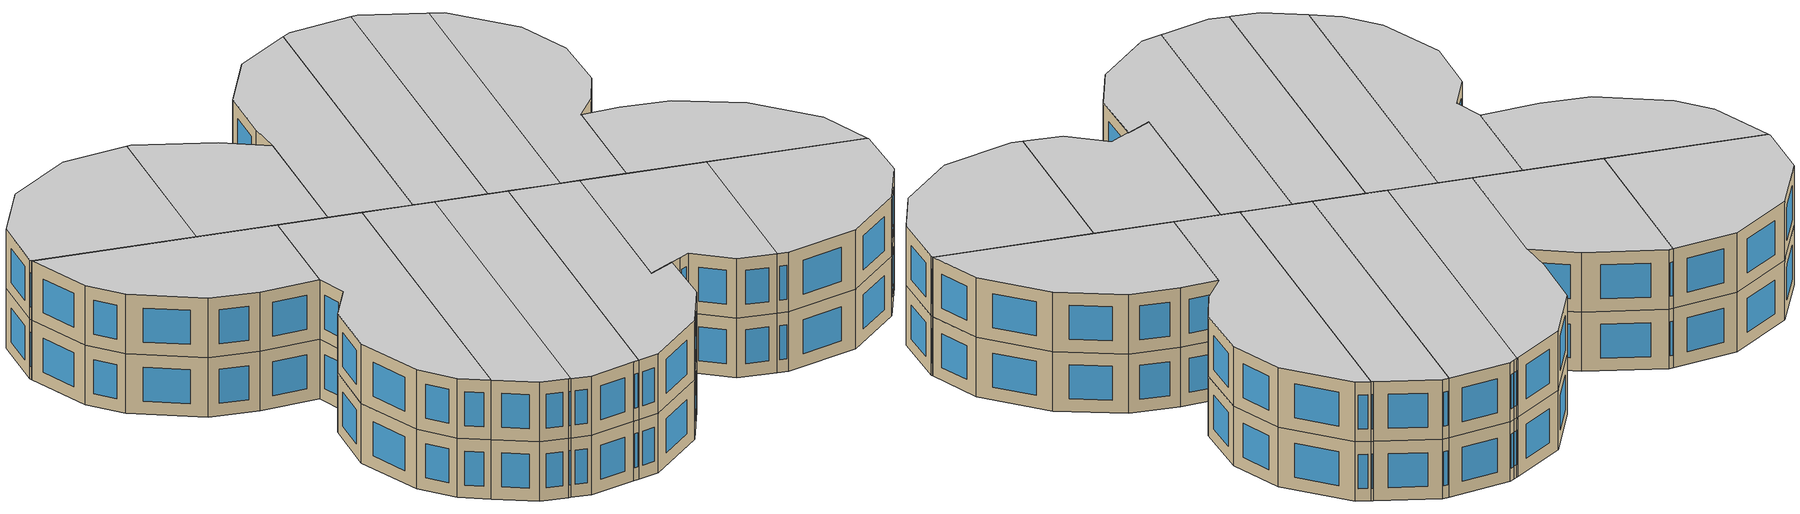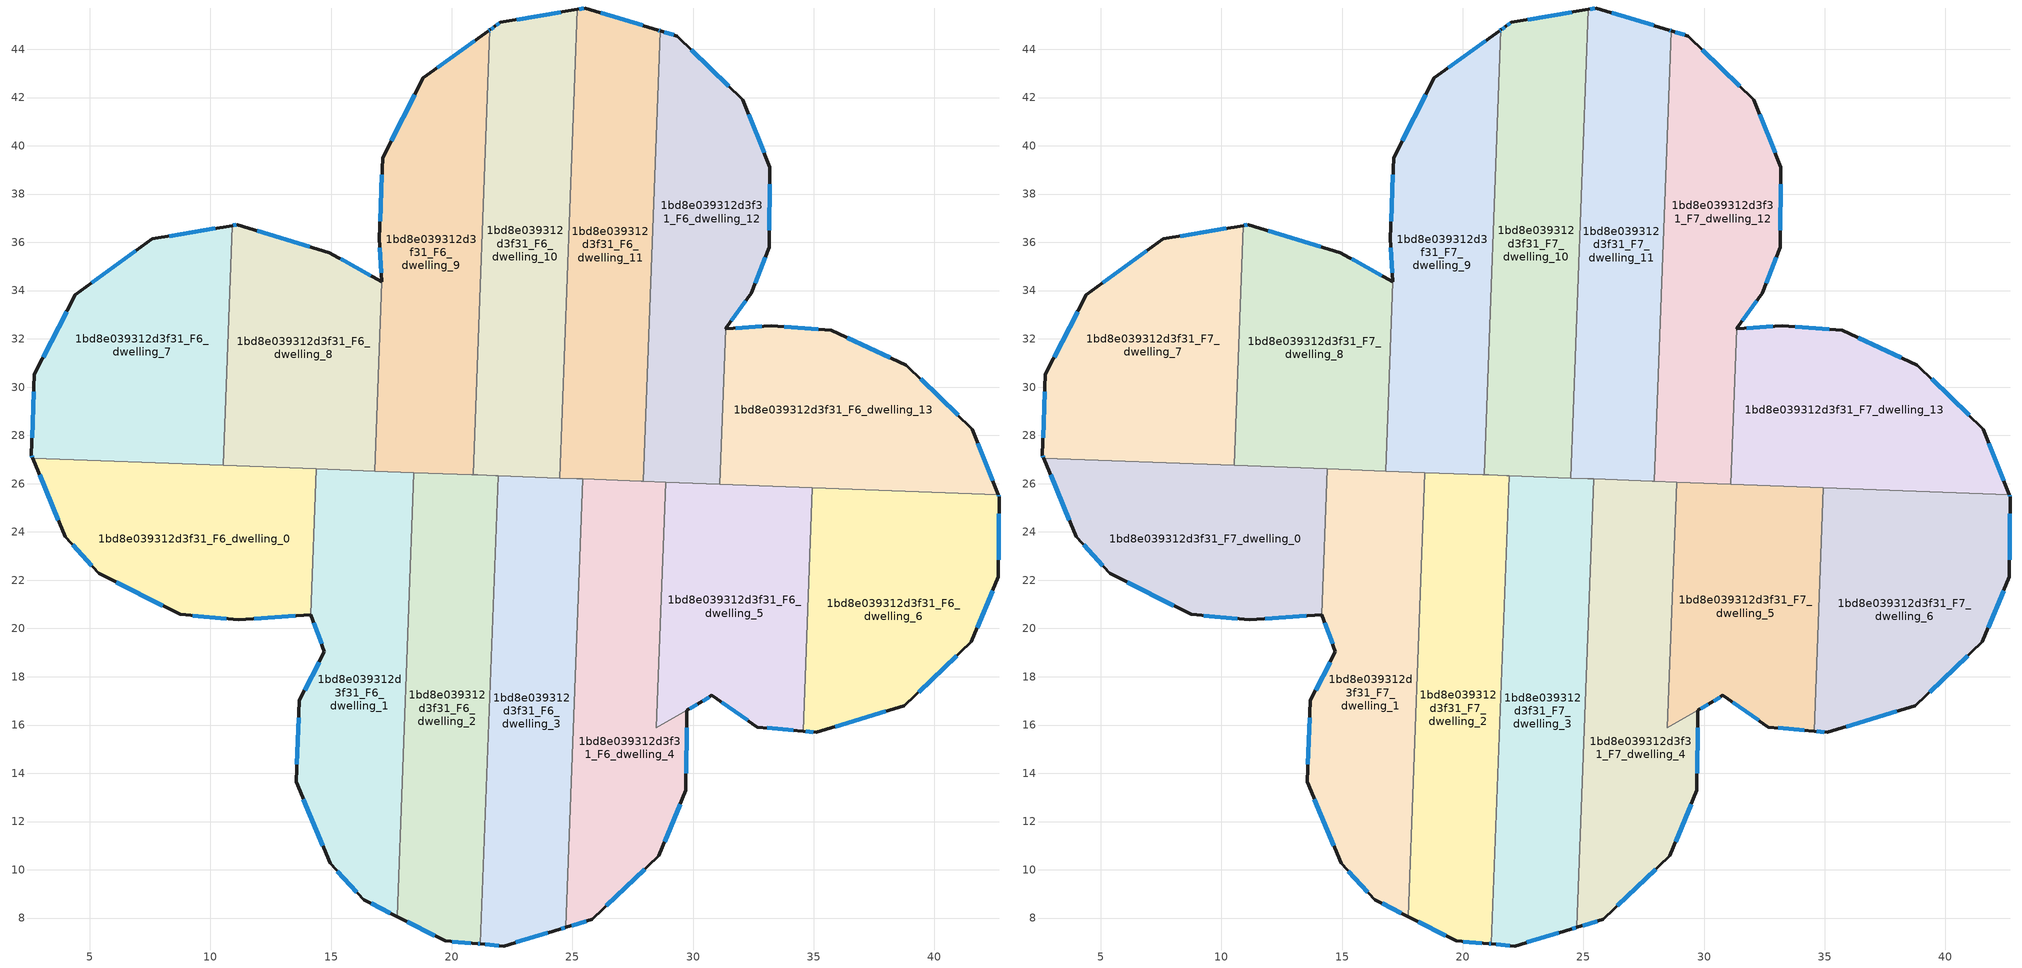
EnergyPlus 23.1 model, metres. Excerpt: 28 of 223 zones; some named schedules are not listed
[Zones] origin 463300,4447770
1bd8e039312d3f31_F6_dwelling_0
 floor to 1bd8e039312d3f31_F5_dwelling_0 (EU_floor_Construction): 14.39,26.62 14.16,20.57 11.18,20.36 8.75,20.58 5.39,22.29 4,23.79 2.64,27.06 z18
 wall outside (EU_wall_Construction): 2.64,27.06 4,23.79 5.39,22.29 8.75,20.58 11.18,20.36 14.16,20.57 z18:21
 wall to 1bd8e039312d3f31_F6_dwelling_7 (EU_wall_Construction): 10.53,26.76 2.64,27.06 z18:21
 wall to 1bd8e039312d3f31_F6_dwelling_1 (EU_wall_Construction): 14.16,20.57 14.39,26.62 z18:21
 wall to 1bd8e039312d3f31_F6_dwelling_8 (EU_wall_Construction): 14.39,26.62 10.53,26.76 z18:21
 window (EU_Window_Construction): 4.29,23.47 5.09,22.61 / 2.93,26.36 3.71,24.49 / 11.82,20.4 13.53,20.52 / 9.27,20.54 10.66,20.41 / 6.11,21.92 8.03,20.95 z18.64:20.36
1bd8e039312d3f31_F6_dwelling_1
 floor to 1bd8e039312d3f31_F5_dwelling_1 (EU_floor_Construction): 18.44,26.46 17.74,8.06 16.36,8.76 14.97,10.26 13.55,13.66 13.69,17.02 14.73,19.03 14.16,20.57 14.39,26.62 z18
 wall outside (EU_wall_Construction): 14.16,20.57 14.73,19.03 13.69,17.02 13.55,13.66 14.97,10.26 16.36,8.76 17.74,8.06 z18:21
 wall to 1bd8e039312d3f31_F6_dwelling_2 (EU_wall_Construction): 17.74,8.06 18.44,26.46 z18:21
 wall to 1bd8e039312d3f31_F6_dwelling_8 (EU_wall_Construction): 16.81,26.52 14.39,26.62 z18:21
 wall to 1bd8e039312d3f31_F6_dwelling_9 (EU_wall_Construction): 18.44,26.46 16.81,26.52 z18:21
 window (EU_Window_Construction): 14.28,20.24 14.61,19.36 / 16.66,8.61 17.45,8.21 / 15.27,9.94 16.06,9.08 / 13.85,12.93 14.66,10.99 / 13.66,16.3 13.58,14.38 / 14.5,18.6 13.91,17.45 z18.64:20.36
1bd8e039312d3f31_F6_dwelling_10
 floor to 1bd8e039312d3f31_F5_dwelling_10 (EU_floor_Construction): 25.21,45.65 24.47,26.23 21.09,26.36 20.89,26.37 21.59,44.8 21.79,44.95 22.02,45.12 z18
 wall outside (EU_wall_Construction): 25.21,45.65 22.02,45.12 21.79,44.95 21.59,44.8 z18:21
 wall to 1bd8e039312d3f31_F6_dwelling_11 (EU_wall_Construction): 24.47,26.23 25.21,45.65 z18:21
 wall to 1bd8e039312d3f31_F6_dwelling_9 (EU_wall_Construction): 21.59,44.8 20.89,26.37 z18:21
 wall to 1bd8e039312d3f31_F6_dwelling_3 (EU_wall_Construction): 21.92,26.33 24.47,26.23 z18:21
 wall to 1bd8e039312d3f31_F6_dwelling_2 (EU_wall_Construction): 20.89,26.37 21.09,26.36 21.82,26.33 21.92,26.33 z18:21
 window (EU_Window_Construction): 21.97,45.08 21.84,44.98 / 24.52,45.54 22.7,45.23 / 21.75,44.92 21.63,44.83 z18.64:20.36
1bd8e039312d3f31_F6_dwelling_11
 floor to 1bd8e039312d3f31_F5_dwelling_11 (EU_floor_Construction): 28.55,44.79 28.65,44.76 27.95,26.1 27.85,26.11 24.47,26.23 25.21,45.65 25.54,45.71 z18
 wall outside (EU_wall_Construction): 28.65,44.76 28.55,44.79 25.54,45.71 25.21,45.65 z18:21
 wall to 1bd8e039312d3f31_F6_dwelling_12 (EU_wall_Construction): 27.95,26.1 28.65,44.76 z18:21
 wall to 1bd8e039312d3f31_F6_dwelling_4 (EU_wall_Construction): 25.43,26.2 27.85,26.11 27.95,26.1 z18:21
 wall to 1bd8e039312d3f31_F6_dwelling_3 (EU_wall_Construction): 24.47,26.23 25.18,26.21 25.43,26.2 z18:21
 window (EU_Window_Construction): 25.47,45.7 25.28,45.66 / 27.91,44.99 26.19,45.51 / 28.63,44.77 28.57,44.78 z18.64:20.36
1bd8e039312d3f31_F6_dwelling_12
 floor to 1bd8e039312d3f31_F5_dwelling_12 (EU_floor_Construction): 32.07,41.9 33.19,39.11 33.16,35.79 32.41,33.89 31.36,32.45 31.34,32.42 31.36,32.42 31.11,25.98 27.95,26.1 28.65,44.76 29.35,44.55 z18
 wall outside (EU_wall_Construction): 31.34,32.42 31.36,32.45 32.41,33.89 33.16,35.79 33.19,39.11 32.07,41.9 29.35,44.55 28.65,44.76 / 31.34,32.42 31.36,32.42 z18:21
 wall to 1bd8e039312d3f31_F6_dwelling_13 (EU_wall_Construction): 31.11,25.98 31.36,32.42 z18:21
 wall to 1bd8e039312d3f31_F6_dwelling_5 (EU_wall_Construction): 28.87,26.07 31.11,25.98 z18:21
 wall to 1bd8e039312d3f31_F6_dwelling_4 (EU_wall_Construction): 27.95,26.1 28.87,26.07 z18:21
 window (EU_Window_Construction): 32.57,34.3 33,35.38 / 31.58,32.76 32.19,33.58 / 29.2,44.59 28.8,44.71 / 31.49,42.47 29.93,43.98 / 32.95,39.71 32.31,41.31 / 33.16,36.5 33.18,38.4 z18.64:20.36
1bd8e039312d3f31_F6_dwelling_13
 floor to 1bd8e039312d3f31_F5_dwelling_13 (EU_floor_Construction): 38.84,30.9 41.57,28.26 42.65,25.55 31.11,25.98 31.36,32.42 33.25,32.55 35.72,32.35 z18
 wall outside (EU_wall_Construction): 42.65,25.55 41.57,28.26 38.84,30.9 35.72,32.35 33.25,32.55 31.36,32.42 z18:21
 wall to 1bd8e039312d3f31_F6_dwelling_6 (EU_wall_Construction): 34.94,25.84 42.65,25.55 z18:21
 wall to 1bd8e039312d3f31_F6_dwelling_5 (EU_wall_Construction): 31.11,25.98 34.94,25.84 z18:21
 window (EU_Window_Construction): 40.98,28.83 39.43,30.34 / 42.42,26.13 41.8,27.68 / 32.85,32.52 31.76,32.45 / 35.19,32.39 33.78,32.51 / 38.18,31.21 36.39,32.04 z18.64:20.36
1bd8e039312d3f31_F6_dwelling_2
 floor to 1bd8e039312d3f31_F5_dwelling_2 (EU_floor_Construction): 21.92,26.33 21.19,6.93 21.09,6.94 19.73,7.05 17.74,8.06 18.44,26.46 21.82,26.33 z18
 wall outside (EU_wall_Construction): 17.74,8.06 19.73,7.05 21.09,6.94 21.19,6.93 z18:21
 wall to 1bd8e039312d3f31_F6_dwelling_3 (EU_wall_Construction): 21.19,6.93 21.92,26.33 z18:21
 wall to 1bd8e039312d3f31_F6_dwelling_9 (EU_wall_Construction): 20.89,26.37 20.84,26.37 18.44,26.46 z18:21
 window (EU_Window_Construction): 20.02,7.03 20.8,6.96 / 18.17,7.84 19.3,7.27 / 21.11,6.93 21.17,6.93 z18.64:20.36
1bd8e039312d3f31_F6_dwelling_3
 floor to 1bd8e039312d3f31_F5_dwelling_3 (EU_floor_Construction): 25.43,26.2 24.73,7.62 24.48,7.54 22.16,6.84 21.19,6.93 21.92,26.33 25.18,26.21 z18
 wall outside (EU_wall_Construction): 21.19,6.93 22.16,6.84 24.48,7.54 24.73,7.62 z18:21
 wall to 1bd8e039312d3f31_F6_dwelling_4 (EU_wall_Construction): 24.73,7.62 25.43,26.2 z18:21
 window (EU_Window_Construction): 24.53,7.56 24.68,7.6 / 22.66,6.99 23.98,7.39 / 21.4,6.91 21.95,6.86 z18.64:20.36
1bd8e039312d3f31_F6_dwelling_4
 floor to 1bd8e039312d3f31_F5_dwelling_4 (EU_floor_Construction): 28.87,26.07 28.48,15.88 29.75,16.61 29.71,13.29 28.59,10.58 25.82,7.95 24.73,7.62 25.43,26.2 z18
 wall outside (EU_wall_Construction): 24.73,7.62 25.82,7.95 28.59,10.58 29.71,13.29 29.74,16.61 z18:21
 wall to 1bd8e039312d3f31_F6_dwelling_5 (EU_wall_Construction): 29.74,16.61 28.48,15.88 28.87,26.07 z18:21
 window (EU_Window_Construction): 29.72,14 29.73,15.9 / 28.83,11.16 29.47,12.71 / 26.41,8.51 28,10.02 / 24.97,7.69 25.59,7.88 z18.64:20.36
1bd8e039312d3f31_F6_dwelling_5
 floor to 1bd8e039312d3f31_F5_dwelling_5 (EU_floor_Construction): 34.94,25.84 34.56,15.74 32.66,15.92 30.78,17.22 30.29,16.93 29.75,16.61 28.48,15.88 28.87,26.07 z18
 wall outside (EU_wall_Construction): 29.75,16.61 30.29,16.93 30.78,17.22 32.66,15.92 34.56,15.74 z18:21
 wall to 1bd8e039312d3f31_F6_dwelling_6 (EU_wall_Construction): 34.56,15.74 34.94,25.84 z18:21
 window (EU_Window_Construction): 33.07,15.88 34.15,15.78 / 31.19,16.94 32.26,16.2 / 30.4,16.99 30.68,17.16 / 29.86,16.68 30.17,16.86 z18.64:20.36
1bd8e039312d3f31_F6_dwelling_6
 floor to 1bd8e039312d3f31_F5_dwelling_6 (EU_floor_Construction): 42.65,25.55 42.68,25.47 42.65,22.14 41.53,19.45 38.76,16.8 35.1,15.69 34.56,15.74 34.94,25.84 z18
 wall outside (EU_wall_Construction): 34.56,15.74 35.1,15.69 38.76,16.8 41.53,19.45 42.65,22.14 42.68,25.47 42.65,25.55 z18:21
 window (EU_Window_Construction): 41.77,20.02 42.41,21.56 / 39.35,17.36 40.94,18.88 / 35.89,15.93 37.98,16.56 / 34.68,15.73 34.99,15.7 / 42.68,25.48 42.66,25.53 / 42.66,22.85 42.68,24.75 z18.64:20.36
1bd8e039312d3f31_F6_dwelling_7
 floor to 1bd8e039312d3f31_F5_dwelling_7 (EU_floor_Construction): 10.91,36.7 10.53,26.76 2.64,27.06 2.58,27.18 2.71,30.54 4.4,33.83 7.6,36.14 z18
 wall outside (EU_wall_Construction): 10.91,36.7 7.6,36.14 4.4,33.83 2.71,30.54 2.58,27.18 2.64,27.06 z18:21
 wall to 1bd8e039312d3f31_F6_dwelling_8 (EU_wall_Construction): 10.53,26.76 10.91,36.7 z18:21
 window (EU_Window_Construction): 10.2,36.58 8.31,36.26 / 2.6,27.16 2.62,27.09 / 2.68,29.82 2.61,27.9 / 4.04,33.13 3.07,31.24 / 6.91,35.65 5.09,34.33 z18.64:20.36
1bd8e039312d3f31_F6_dwelling_8
 floor to 1bd8e039312d3f31_F5_dwelling_8 (EU_floor_Construction): 17.11,34.36 16.81,26.52 10.53,26.76 10.91,36.7 11.12,36.73 14.93,35.57 z18
 wall outside (EU_wall_Construction): 17.11,34.36 14.93,35.57 11.12,36.73 10.91,36.7 z18:21
 wall to 1bd8e039312d3f31_F6_dwelling_9 (EU_wall_Construction): 16.81,26.52 17.11,34.36 z18:21
 window (EU_Window_Construction): 11.07,36.72 10.95,36.7 / 14.11,35.82 11.93,36.48 / 16.64,34.62 15.39,35.31 z18.64:20.36
1bd8e039312d3f31_F6_dwelling_9
 floor to 1bd8e039312d3f31_F5_dwelling_9 (EU_floor_Construction): 21.59,44.8 20.89,26.37 20.84,26.37 16.81,26.52 17.11,34.36 17.01,36.16 17.13,39.51 18.83,42.81 21.53,44.76 z18
 wall outside (EU_wall_Construction): 21.59,44.8 21.53,44.76 18.83,42.81 17.13,39.51 17.01,36.16 17.11,34.36 z18:21
 window (EU_Window_Construction): 17.11,38.79 17.03,36.88 / 18.46,42.1 17.5,40.22 / 20.95,44.35 19.41,43.23 / 21.58,44.79 21.55,44.77 / 17.03,35.77 17.09,34.75 z18.64:20.36
1bd8e039312d3f31_F7_dwelling_0
 floor to 1bd8e039312d3f31_F6_dwelling_0 (EU_floor_Construction): 14.39,26.62 14.16,20.57 11.18,20.36 8.75,20.58 5.39,22.29 4,23.79 2.64,27.06 z21
 wall outside (EU_wall_Construction): 2.64,27.06 4,23.79 5.39,22.29 8.75,20.58 11.18,20.36 14.16,20.57 z21:24
 wall to 1bd8e039312d3f31_F7_dwelling_7 (EU_wall_Construction): 10.53,26.76 2.64,27.06 z21:24
 wall to 1bd8e039312d3f31_F7_dwelling_1 (EU_wall_Construction): 14.16,20.57 14.39,26.62 z21:24
 wall to 1bd8e039312d3f31_F7_dwelling_8 (EU_wall_Construction): 14.39,26.62 10.53,26.76 z21:24
 window (EU_Window_Construction): 4.29,23.47 5.09,22.61 / 2.93,26.36 3.71,24.49 / 11.82,20.4 13.53,20.52 / 9.27,20.54 10.66,20.41 / 6.11,21.92 8.03,20.95 z21.64:23.36
 ceiling to 1bd8e039312d3f31_F8_dwelling_0 (EU_floor_Construction): 14.16,20.57 14.39,26.62 2.64,27.06 4,23.79 5.39,22.29 8.75,20.58 11.18,20.36 z24
1bd8e039312d3f31_F7_dwelling_1
 floor to 1bd8e039312d3f31_F6_dwelling_1 (EU_floor_Construction): 18.44,26.46 17.74,8.06 16.36,8.76 14.97,10.26 13.55,13.66 13.69,17.02 14.73,19.03 14.16,20.57 14.39,26.62 z21
 wall outside (EU_wall_Construction): 14.16,20.57 14.73,19.03 13.69,17.02 13.55,13.66 14.97,10.26 16.36,8.76 17.74,8.06 z21:24
 wall to 1bd8e039312d3f31_F7_dwelling_2 (EU_wall_Construction): 17.74,8.06 18.44,26.46 z21:24
 wall to 1bd8e039312d3f31_F7_dwelling_8 (EU_wall_Construction): 16.81,26.52 14.39,26.62 z21:24
 wall to 1bd8e039312d3f31_F7_dwelling_9 (EU_wall_Construction): 18.44,26.46 16.81,26.52 z21:24
 window (EU_Window_Construction): 14.28,20.24 14.61,19.36 / 16.66,8.61 17.45,8.21 / 15.27,9.94 16.06,9.08 / 13.85,12.93 14.66,10.99 / 13.66,16.3 13.58,14.38 / 14.5,18.6 13.91,17.45 z21.64:23.36
 ceiling to 1bd8e039312d3f31_F8_dwelling_1 (EU_floor_Construction): 17.74,8.06 18.44,26.46 14.39,26.62 14.16,20.57 14.73,19.03 13.69,17.02 13.55,13.66 14.97,10.26 16.36,8.76 z24
1bd8e039312d3f31_F7_dwelling_10
 floor to 1bd8e039312d3f31_F6_dwelling_10 (EU_floor_Construction): 25.21,45.65 24.47,26.23 21.09,26.36 20.89,26.37 21.59,44.8 21.79,44.95 22.02,45.12 z21
 wall outside (EU_wall_Construction): 25.21,45.65 22.02,45.12 21.79,44.95 21.59,44.8 z21:24
 wall to 1bd8e039312d3f31_F7_dwelling_11 (EU_wall_Construction): 24.47,26.23 25.21,45.65 z21:24
 wall to 1bd8e039312d3f31_F7_dwelling_9 (EU_wall_Construction): 21.59,44.8 20.89,26.37 z21:24
 wall to 1bd8e039312d3f31_F7_dwelling_3 (EU_wall_Construction): 21.92,26.33 24.47,26.23 z21:24
 wall to 1bd8e039312d3f31_F7_dwelling_2 (EU_wall_Construction): 20.89,26.37 21.09,26.36 21.82,26.33 21.92,26.33 z21:24
 window (EU_Window_Construction): 21.97,45.08 21.84,44.98 / 24.52,45.54 22.7,45.23 / 21.75,44.92 21.63,44.83 z21.64:23.36
 ceiling to 1bd8e039312d3f31_F8_dwelling_10 (EU_floor_Construction): 24.47,26.23 25.21,45.65 22.02,45.12 21.79,44.95 21.59,44.8 20.89,26.37 21.09,26.36 z24
1bd8e039312d3f31_F7_dwelling_11
 floor to 1bd8e039312d3f31_F6_dwelling_11 (EU_floor_Construction): 28.55,44.79 28.65,44.76 27.95,26.1 27.85,26.11 24.47,26.23 25.21,45.65 25.54,45.71 z21
 wall outside (EU_wall_Construction): 28.65,44.76 28.55,44.79 25.54,45.71 25.21,45.65 z21:24
 wall to 1bd8e039312d3f31_F7_dwelling_12 (EU_wall_Construction): 27.95,26.1 28.65,44.76 z21:24
 wall to 1bd8e039312d3f31_F7_dwelling_4 (EU_wall_Construction): 25.43,26.2 27.85,26.11 27.95,26.1 z21:24
 wall to 1bd8e039312d3f31_F7_dwelling_3 (EU_wall_Construction): 24.47,26.23 25.18,26.21 25.43,26.2 z21:24
 window (EU_Window_Construction): 25.47,45.7 25.28,45.66 / 27.91,44.99 26.19,45.51 / 28.63,44.77 28.57,44.78 z21.64:23.36
 ceiling to 1bd8e039312d3f31_F8_dwelling_11 (EU_floor_Construction): 27.95,26.1 28.65,44.76 28.55,44.79 25.54,45.71 25.21,45.65 24.47,26.23 27.85,26.11 z24
1bd8e039312d3f31_F7_dwelling_12
 floor to 1bd8e039312d3f31_F6_dwelling_12 (EU_floor_Construction): 32.07,41.9 33.19,39.11 33.16,35.79 32.41,33.89 31.36,32.45 31.34,32.42 31.36,32.42 31.11,25.98 27.95,26.1 28.65,44.76 29.35,44.55 z21
 wall outside (EU_wall_Construction): 31.34,32.42 31.36,32.45 32.41,33.89 33.16,35.79 33.19,39.11 32.07,41.9 29.35,44.55 28.65,44.76 / 31.34,32.42 31.36,32.42 z21:24
 wall to 1bd8e039312d3f31_F7_dwelling_13 (EU_wall_Construction): 31.11,25.98 31.36,32.42 z21:24
 wall to 1bd8e039312d3f31_F7_dwelling_5 (EU_wall_Construction): 28.87,26.07 31.11,25.98 z21:24
 wall to 1bd8e039312d3f31_F7_dwelling_4 (EU_wall_Construction): 27.95,26.1 28.87,26.07 z21:24
 window (EU_Window_Construction): 32.57,34.3 33,35.38 / 31.58,32.76 32.19,33.58 / 29.2,44.59 28.8,44.71 / 31.49,42.47 29.93,43.98 / 32.95,39.71 32.31,41.31 / 33.16,36.5 33.18,38.4 z21.64:23.36
 ceiling to 1bd8e039312d3f31_F8_dwelling_12 (EU_floor_Construction): 31.11,25.98 31.36,32.42 31.34,32.42 31.36,32.45 32.41,33.89 33.16,35.79 33.19,39.11 32.07,41.9 29.35,44.55 28.65,44.76 27.95,26.1 z24
1bd8e039312d3f31_F7_dwelling_13
 floor to 1bd8e039312d3f31_F6_dwelling_13 (EU_floor_Construction): 38.84,30.9 41.57,28.26 42.65,25.55 31.11,25.98 31.36,32.42 33.25,32.55 35.72,32.35 z21
 wall outside (EU_wall_Construction): 42.65,25.55 41.57,28.26 38.84,30.9 35.72,32.35 33.25,32.55 31.36,32.42 z21:24
 wall to 1bd8e039312d3f31_F7_dwelling_6 (EU_wall_Construction): 34.94,25.84 42.65,25.55 z21:24
 wall to 1bd8e039312d3f31_F7_dwelling_5 (EU_wall_Construction): 31.11,25.98 34.94,25.84 z21:24
 window (EU_Window_Construction): 40.98,28.83 39.43,30.34 / 42.42,26.13 41.8,27.68 / 32.85,32.52 31.76,32.45 / 35.19,32.39 33.78,32.51 / 38.18,31.21 36.39,32.04 z21.64:23.36
 ceiling to 1bd8e039312d3f31_F8_dwelling_13 (EU_floor_Construction): 42.65,25.55 41.57,28.26 38.84,30.9 35.72,32.35 33.25,32.55 31.36,32.42 31.11,25.98 z24
1bd8e039312d3f31_F7_dwelling_2
 floor to 1bd8e039312d3f31_F6_dwelling_2 (EU_floor_Construction): 21.92,26.33 21.19,6.93 21.09,6.94 19.73,7.05 17.74,8.06 18.44,26.46 21.82,26.33 z21
 wall outside (EU_wall_Construction): 17.74,8.06 19.73,7.05 21.09,6.94 21.19,6.93 z21:24
 wall to 1bd8e039312d3f31_F7_dwelling_3 (EU_wall_Construction): 21.19,6.93 21.92,26.33 z21:24
 wall to 1bd8e039312d3f31_F7_dwelling_9 (EU_wall_Construction): 20.89,26.37 20.84,26.37 18.44,26.46 z21:24
 window (EU_Window_Construction): 20.02,7.03 20.8,6.96 / 18.17,7.84 19.3,7.27 / 21.11,6.93 21.17,6.93 z21.64:23.36
 ceiling to 1bd8e039312d3f31_F8_dwelling_2 (EU_floor_Construction): 21.19,6.93 21.92,26.33 21.82,26.33 18.44,26.46 17.74,8.06 19.73,7.05 21.09,6.94 z24
1bd8e039312d3f31_F7_dwelling_3
 floor to 1bd8e039312d3f31_F6_dwelling_3 (EU_floor_Construction): 25.43,26.2 24.73,7.62 24.48,7.54 22.16,6.84 21.19,6.93 21.92,26.33 25.18,26.21 z21
 wall outside (EU_wall_Construction): 21.19,6.93 22.16,6.84 24.48,7.54 24.73,7.62 z21:24
 wall to 1bd8e039312d3f31_F7_dwelling_4 (EU_wall_Construction): 24.73,7.62 25.43,26.2 z21:24
 window (EU_Window_Construction): 24.53,7.56 24.68,7.6 / 22.66,6.99 23.98,7.39 / 21.4,6.91 21.95,6.86 z21.64:23.36
 ceiling to 1bd8e039312d3f31_F8_dwelling_3 (EU_floor_Construction): 24.73,7.62 25.43,26.2 25.18,26.21 21.92,26.33 21.19,6.93 22.16,6.84 24.48,7.54 z24
1bd8e039312d3f31_F7_dwelling_4
 floor to 1bd8e039312d3f31_F6_dwelling_4 (EU_floor_Construction): 28.87,26.07 28.48,15.88 29.75,16.61 29.71,13.29 28.59,10.58 25.82,7.95 24.73,7.62 25.43,26.2 z21
 wall outside (EU_wall_Construction): 24.73,7.62 25.82,7.95 28.59,10.58 29.71,13.29 29.74,16.61 z21:24
 wall to 1bd8e039312d3f31_F7_dwelling_5 (EU_wall_Construction): 29.74,16.61 28.48,15.88 28.87,26.07 z21:24
 window (EU_Window_Construction): 29.72,14 29.73,15.9 / 28.83,11.16 29.47,12.71 / 26.41,8.51 28,10.02 / 24.97,7.69 25.59,7.88 z21.64:23.36
 ceiling to 1bd8e039312d3f31_F8_dwelling_4 (EU_floor_Construction): 28.59,10.58 29.71,13.29 29.75,16.61 28.48,15.88 28.87,26.07 25.43,26.2 24.73,7.62 25.82,7.95 z24
1bd8e039312d3f31_F7_dwelling_5
 floor to 1bd8e039312d3f31_F6_dwelling_5 (EU_floor_Construction): 34.94,25.84 34.56,15.74 32.66,15.92 30.78,17.22 30.29,16.93 29.75,16.61 28.48,15.88 28.87,26.07 z21
 wall outside (EU_wall_Construction): 29.75,16.61 30.29,16.93 30.78,17.22 32.66,15.92 34.56,15.74 z21:24
 wall to 1bd8e039312d3f31_F7_dwelling_6 (EU_wall_Construction): 34.56,15.74 34.94,25.84 z21:24
 window (EU_Window_Construction): 33.07,15.88 34.15,15.78 / 31.19,16.94 32.26,16.2 / 30.4,16.99 30.68,17.16 / 29.86,16.68 30.17,16.86 z21.64:23.36
 ceiling to 1bd8e039312d3f31_F8_dwelling_5 (EU_floor_Construction): 34.56,15.74 34.94,25.84 28.87,26.07 28.48,15.88 29.75,16.61 30.29,16.93 30.78,17.22 32.66,15.92 z24
1bd8e039312d3f31_F7_dwelling_6
 floor to 1bd8e039312d3f31_F6_dwelling_6 (EU_floor_Construction): 42.65,25.55 42.68,25.47 42.65,22.14 41.53,19.45 38.76,16.8 35.1,15.69 34.56,15.74 34.94,25.84 z21
 wall outside (EU_wall_Construction): 34.56,15.74 35.1,15.69 38.76,16.8 41.53,19.45 42.65,22.14 42.68,25.47 42.65,25.55 z21:24
 window (EU_Window_Construction): 41.77,20.02 42.41,21.56 / 39.35,17.36 40.94,18.88 / 35.89,15.93 37.98,16.56 / 34.68,15.73 34.99,15.7 / 42.68,25.48 42.66,25.53 / 42.66,22.85 42.68,24.75 z21.64:23.36
 ceiling to 1bd8e039312d3f31_F8_dwelling_6 (EU_floor_Construction): 41.53,19.45 42.65,22.14 42.68,25.47 42.65,25.55 34.94,25.84 34.56,15.74 35.1,15.69 38.76,16.8 z24
1bd8e039312d3f31_F7_dwelling_7
 floor to 1bd8e039312d3f31_F6_dwelling_7 (EU_floor_Construction): 10.91,36.7 10.53,26.76 2.64,27.06 2.58,27.18 2.71,30.54 4.4,33.83 7.6,36.14 z21
 wall outside (EU_wall_Construction): 10.91,36.7 7.6,36.14 4.4,33.83 2.71,30.54 2.58,27.18 2.64,27.06 z21:24
 wall to 1bd8e039312d3f31_F7_dwelling_8 (EU_wall_Construction): 10.53,26.76 10.91,36.7 z21:24
 window (EU_Window_Construction): 10.2,36.58 8.31,36.26 / 2.6,27.16 2.62,27.09 / 2.68,29.82 2.61,27.9 / 4.04,33.13 3.07,31.24 / 6.91,35.65 5.09,34.33 z21.64:23.36
 ceiling to 1bd8e039312d3f31_F8_dwelling_7 (EU_floor_Construction): 10.53,26.76 10.91,36.7 7.6,36.14 4.4,33.83 2.71,30.54 2.58,27.18 2.64,27.06 z24
1bd8e039312d3f31_F7_dwelling_8
 floor to 1bd8e039312d3f31_F6_dwelling_8 (EU_floor_Construction): 17.11,34.36 16.81,26.52 10.53,26.76 10.91,36.7 11.12,36.73 14.93,35.57 z21
 wall outside (EU_wall_Construction): 17.11,34.36 14.93,35.57 11.12,36.73 10.91,36.7 z21:24
 wall to 1bd8e039312d3f31_F7_dwelling_9 (EU_wall_Construction): 16.81,26.52 17.11,34.36 z21:24
 window (EU_Window_Construction): 11.07,36.72 10.95,36.7 / 14.11,35.82 11.93,36.48 / 16.64,34.62 15.39,35.31 z21.64:23.36
 ceiling to 1bd8e039312d3f31_F8_dwelling_8 (EU_floor_Construction): 16.81,26.52 17.11,34.36 14.93,35.57 11.12,36.73 10.91,36.7 10.53,26.76 z24
1bd8e039312d3f31_F7_dwelling_9
 floor to 1bd8e039312d3f31_F6_dwelling_9 (EU_floor_Construction): 21.59,44.8 20.89,26.37 20.84,26.37 16.81,26.52 17.11,34.36 17.01,36.16 17.13,39.51 18.83,42.81 21.53,44.76 z21
 wall outside (EU_wall_Construction): 21.59,44.8 21.53,44.76 18.83,42.81 17.13,39.51 17.01,36.16 17.11,34.36 z21:24
 window (EU_Window_Construction): 17.11,38.79 17.03,36.88 / 18.46,42.1 17.5,40.22 / 20.95,44.35 19.41,43.23 / 21.58,44.79 21.55,44.77 / 17.03,35.77 17.09,34.75 z21.64:23.36
 ceiling to 1bd8e039312d3f31_F8_dwelling_9 (EU_floor_Construction): 20.89,26.37 21.59,44.8 21.53,44.76 18.83,42.81 17.13,39.51 17.01,36.16 17.11,34.36 16.81,26.52 20.84,26.37 z24
[Building]
EU S2 Campaign: North Axis=0; Terrain=City; Solar Distribution=FullExterior
[Site:Location]
Yerevan-Zvartnots.Intl.AP: Latitude=40.15; Longitude=44.383; Time Zone=4; Elevation=854
[SizingPeriod:WeatherFileDays]
AnnualSizingPeriod: Begin Month=1; Begin Day of Month=1; End Month=12; End Day of Month=31; Day of Week for Start Day=Monday; Use Weather File Daylight Saving Period=No; Use Weather File Rain and Snow Indicators=No
[MATERIAL]
EU_InternalMass_Material: Roughness=MediumRough; Thickness=0.1; Conductivity=1; Density=1800; Specific Heat=900; Thermal Absorptance=0.9; Solar Absorptance=0.7; Visible Absorptance=0.7
[MATERIAL:NOMASS] Roughness=MediumRough; Thermal Absorptance=0.9; Solar Absorptance=0.7; Visible Absorptance=0.7
Name | Thermal Resistance
EU_wall_NoMass | 1.05043
EU_floor_NoMass | 0.478065
[WINDOWMATERIAL:SIMPLEGLAZINGSYSTEM]
EU_Window_SimpleGlazing: UFactor=2.5566; Solar Heat Gain Coefficient=0.75; Visible Transmittance=0.75
[CONSTRUCTION]
EU_wall_Construction: EU_wall_NoMass
EU_floor_Construction: EU_floor_NoMass
EU_Window_Construction: EU_Window_SimpleGlazing
EU_InternalMass_Construction: EU_InternalMass_Material
[ZONE] Type=1; Multiplier=1; Ceiling Height=autocalculate; Floor Area=autocalculate; Part of Total Floor Area=Yes
Name | Volume
1bd8e039312d3f31_F6_dwelling_0; 1bd8e039312d3f31_F7_dwelling_0 | 181.796
1bd8e039312d3f31_F6_dwelling_1; 1bd8e039312d3f31_F7_dwelling_1 | 205.826
1bd8e039312d3f31_F6_dwelling_10; 1bd8e039312d3f31_F7_dwelling_10 | 204.914
1bd8e039312d3f31_F6_dwelling_11; 1bd8e039312d3f31_F7_dwelling_11 | 199.403
1bd8e039312d3f31_F6_dwelling_12; 1bd8e039312d3f31_F7_dwelling_12 | 202.005
1bd8e039312d3f31_F6_dwelling_13; 1bd8e039312d3f31_F7_dwelling_13 | 180.005
1bd8e039312d3f31_F6_dwelling_2; 1bd8e039312d3f31_F7_dwelling_2 | 199.616
1bd8e039312d3f31_F6_dwelling_3; 1bd8e039312d3f31_F7_dwelling_3 | 202.004
1bd8e039312d3f31_F6_dwelling_4; 1bd8e039312d3f31_F7_dwelling_4 | 197.955
1bd8e039312d3f31_F6_dwelling_5; 1bd8e039312d3f31_F7_dwelling_5 | 175.661
1bd8e039312d3f31_F6_dwelling_6; 1bd8e039312d3f31_F7_dwelling_6 | 193.801
1bd8e039312d3f31_F6_dwelling_7; 1bd8e039312d3f31_F7_dwelling_7 | 193.795
1bd8e039312d3f31_F6_dwelling_8; 1bd8e039312d3f31_F7_dwelling_8 | 171.938
1bd8e039312d3f31_F6_dwelling_9; 1bd8e039312d3f31_F7_dwelling_9 | 204.526
[INTERNALMASS] Construction=EU_InternalMass_Construction
Name | Zone or ZoneList | Surface Area
1bd8e039312d3f31_F6_dwelling_0_EU_InternalMass | 1bd8e039312d3f31_F6_dwelling_0 | 60.5986
1bd8e039312d3f31_F6_dwelling_1_EU_InternalMass | 1bd8e039312d3f31_F6_dwelling_1 | 68.609
1bd8e039312d3f31_F6_dwelling_2_EU_InternalMass | 1bd8e039312d3f31_F6_dwelling_2 | 66.5362
1bd8e039312d3f31_F6_dwelling_3_EU_InternalMass | 1bd8e039312d3f31_F6_dwelling_3 | 67.3366
1bd8e039312d3f31_F6_dwelling_4_EU_InternalMass | 1bd8e039312d3f31_F6_dwelling_4 | 65.9812
1bd8e039312d3f31_F6_dwelling_5_EU_InternalMass | 1bd8e039312d3f31_F6_dwelling_5 | 58.5502
1bd8e039312d3f31_F6_dwelling_6_EU_InternalMass | 1bd8e039312d3f31_F6_dwelling_6 | 64.6007
1bd8e039312d3f31_F6_dwelling_7_EU_InternalMass | 1bd8e039312d3f31_F6_dwelling_7 | 64.598
1bd8e039312d3f31_F6_dwelling_8_EU_InternalMass | 1bd8e039312d3f31_F6_dwelling_8 | 57.3126
1bd8e039312d3f31_F6_dwelling_9_EU_InternalMass | 1bd8e039312d3f31_F6_dwelling_9 | 68.1802
1bd8e039312d3f31_F6_dwelling_10_EU_InternalMass | 1bd8e039312d3f31_F6_dwelling_10 | 68.301
1bd8e039312d3f31_F6_dwelling_11_EU_InternalMass | 1bd8e039312d3f31_F6_dwelling_11 | 66.468
1bd8e039312d3f31_F6_dwelling_12_EU_InternalMass | 1bd8e039312d3f31_F6_dwelling_12 | 67.3366
1bd8e039312d3f31_F6_dwelling_13_EU_InternalMass | 1bd8e039312d3f31_F6_dwelling_13 | 60.0019
1bd8e039312d3f31_F7_dwelling_0_EU_InternalMass | 1bd8e039312d3f31_F7_dwelling_0 | 60.5986
1bd8e039312d3f31_F7_dwelling_1_EU_InternalMass | 1bd8e039312d3f31_F7_dwelling_1 | 68.609
1bd8e039312d3f31_F7_dwelling_2_EU_InternalMass | 1bd8e039312d3f31_F7_dwelling_2 | 66.5362
1bd8e039312d3f31_F7_dwelling_3_EU_InternalMass | 1bd8e039312d3f31_F7_dwelling_3 | 67.3366
1bd8e039312d3f31_F7_dwelling_4_EU_InternalMass | 1bd8e039312d3f31_F7_dwelling_4 | 65.9812
1bd8e039312d3f31_F7_dwelling_5_EU_InternalMass | 1bd8e039312d3f31_F7_dwelling_5 | 58.5502
1bd8e039312d3f31_F7_dwelling_6_EU_InternalMass | 1bd8e039312d3f31_F7_dwelling_6 | 64.6007
1bd8e039312d3f31_F7_dwelling_7_EU_InternalMass | 1bd8e039312d3f31_F7_dwelling_7 | 64.598
1bd8e039312d3f31_F7_dwelling_8_EU_InternalMass | 1bd8e039312d3f31_F7_dwelling_8 | 57.3126
1bd8e039312d3f31_F7_dwelling_9_EU_InternalMass | 1bd8e039312d3f31_F7_dwelling_9 | 68.1802
1bd8e039312d3f31_F7_dwelling_10_EU_InternalMass | 1bd8e039312d3f31_F7_dwelling_10 | 68.301
1bd8e039312d3f31_F7_dwelling_11_EU_InternalMass | 1bd8e039312d3f31_F7_dwelling_11 | 66.468
1bd8e039312d3f31_F7_dwelling_12_EU_InternalMass | 1bd8e039312d3f31_F7_dwelling_12 | 67.3366
1bd8e039312d3f31_F7_dwelling_13_EU_InternalMass | 1bd8e039312d3f31_F7_dwelling_13 | 60.0019
[OTHEREQUIPMENT] Fuel Type=Electricity; Design Level Calculation Method=Watts/Area; Power per Zone Floor Area=1; Fraction Latent=0; Fraction Radiant=0; Fraction Lost=0; Carbon Dioxide Generation Rate=0; EndUse Subcategory=EU_Step8_InternalGains
Name | Zone or ZoneList or Space or SpaceList | Schedule
EU_Step8_InternalGain_1bd8e039312d3f31_F6_dwelling_0_f000 | 1bd8e039312d3f31_F6_dwelling_0 | EU_Step8_GainSchedule_1bd8e039312d3f31_F6_dwelling_0_f000
EU_Step8_InternalGain_1bd8e039312d3f31_F6_dwelling_1_f000 | 1bd8e039312d3f31_F6_dwelling_1 | EU_Step8_GainSchedule_1bd8e039312d3f31_F6_dwelling_1_f000
EU_Step8_InternalGain_1bd8e039312d3f31_F6_dwelling_2_f000 | 1bd8e039312d3f31_F6_dwelling_2 | EU_Step8_GainSchedule_1bd8e039312d3f31_F6_dwelling_2_f000
EU_Step8_InternalGain_1bd8e039312d3f31_F6_dwelling_3_f000 | 1bd8e039312d3f31_F6_dwelling_3 | EU_Step8_GainSchedule_1bd8e039312d3f31_F6_dwelling_3_f000
EU_Step8_InternalGain_1bd8e039312d3f31_F6_dwelling_4_f000 | 1bd8e039312d3f31_F6_dwelling_4 | EU_Step8_GainSchedule_1bd8e039312d3f31_F6_dwelling_4_f000
EU_Step8_InternalGain_1bd8e039312d3f31_F6_dwelling_5_f000 | 1bd8e039312d3f31_F6_dwelling_5 | EU_Step8_GainSchedule_1bd8e039312d3f31_F6_dwelling_5_f000
EU_Step8_InternalGain_1bd8e039312d3f31_F6_dwelling_6_f000 | 1bd8e039312d3f31_F6_dwelling_6 | EU_Step8_GainSchedule_1bd8e039312d3f31_F6_dwelling_6_f000
EU_Step8_InternalGain_1bd8e039312d3f31_F6_dwelling_7_f000 | 1bd8e039312d3f31_F6_dwelling_7 | EU_Step8_GainSchedule_1bd8e039312d3f31_F6_dwelling_7_f000
EU_Step8_InternalGain_1bd8e039312d3f31_F6_dwelling_8_f000 | 1bd8e039312d3f31_F6_dwelling_8 | EU_Step8_GainSchedule_1bd8e039312d3f31_F6_dwelling_8_f000
EU_Step8_InternalGain_1bd8e039312d3f31_F6_dwelling_9_f000 | 1bd8e039312d3f31_F6_dwelling_9 | EU_Step8_GainSchedule_1bd8e039312d3f31_F6_dwelling_9_f000
EU_Step8_InternalGain_1bd8e039312d3f31_F6_dwelling_10_f000 | 1bd8e039312d3f31_F6_dwelling_10 | EU_Step8_GainSchedule_1bd8e039312d3f31_F6_dwelling_10_f000
EU_Step8_InternalGain_1bd8e039312d3f31_F6_dwelling_11_f000 | 1bd8e039312d3f31_F6_dwelling_11 | EU_Step8_GainSchedule_1bd8e039312d3f31_F6_dwelling_11_f000
EU_Step8_InternalGain_1bd8e039312d3f31_F6_dwelling_12_f000 | 1bd8e039312d3f31_F6_dwelling_12 | EU_Step8_GainSchedule_1bd8e039312d3f31_F6_dwelling_12_f000
EU_Step8_InternalGain_1bd8e039312d3f31_F6_dwelling_13_f000 | 1bd8e039312d3f31_F6_dwelling_13 | EU_Step8_GainSchedule_1bd8e039312d3f31_F6_dwelling_13_f000
EU_Step8_InternalGain_1bd8e039312d3f31_F7_dwelling_0_f000 | 1bd8e039312d3f31_F7_dwelling_0 | EU_Step8_GainSchedule_1bd8e039312d3f31_F7_dwelling_0_f000
EU_Step8_InternalGain_1bd8e039312d3f31_F7_dwelling_1_f000 | 1bd8e039312d3f31_F7_dwelling_1 | EU_Step8_GainSchedule_1bd8e039312d3f31_F7_dwelling_1_f000
EU_Step8_InternalGain_1bd8e039312d3f31_F7_dwelling_2_f000 | 1bd8e039312d3f31_F7_dwelling_2 | EU_Step8_GainSchedule_1bd8e039312d3f31_F7_dwelling_2_f000
EU_Step8_InternalGain_1bd8e039312d3f31_F7_dwelling_3_f000 | 1bd8e039312d3f31_F7_dwelling_3 | EU_Step8_GainSchedule_1bd8e039312d3f31_F7_dwelling_3_f000
EU_Step8_InternalGain_1bd8e039312d3f31_F7_dwelling_4_f000 | 1bd8e039312d3f31_F7_dwelling_4 | EU_Step8_GainSchedule_1bd8e039312d3f31_F7_dwelling_4_f000
EU_Step8_InternalGain_1bd8e039312d3f31_F7_dwelling_5_f000 | 1bd8e039312d3f31_F7_dwelling_5 | EU_Step8_GainSchedule_1bd8e039312d3f31_F7_dwelling_5_f000
EU_Step8_InternalGain_1bd8e039312d3f31_F7_dwelling_6_f000 | 1bd8e039312d3f31_F7_dwelling_6 | EU_Step8_GainSchedule_1bd8e039312d3f31_F7_dwelling_6_f000
EU_Step8_InternalGain_1bd8e039312d3f31_F7_dwelling_7_f000 | 1bd8e039312d3f31_F7_dwelling_7 | EU_Step8_GainSchedule_1bd8e039312d3f31_F7_dwelling_7_f000
EU_Step8_InternalGain_1bd8e039312d3f31_F7_dwelling_8_f000 | 1bd8e039312d3f31_F7_dwelling_8 | EU_Step8_GainSchedule_1bd8e039312d3f31_F7_dwelling_8_f000
EU_Step8_InternalGain_1bd8e039312d3f31_F7_dwelling_9_f000 | 1bd8e039312d3f31_F7_dwelling_9 | EU_Step8_GainSchedule_1bd8e039312d3f31_F7_dwelling_9_f000
EU_Step8_InternalGain_1bd8e039312d3f31_F7_dwelling_10_f000 | 1bd8e039312d3f31_F7_dwelling_10 | EU_Step8_GainSchedule_1bd8e039312d3f31_F7_dwelling_10_f000
EU_Step8_InternalGain_1bd8e039312d3f31_F7_dwelling_11_f000 | 1bd8e039312d3f31_F7_dwelling_11 | EU_Step8_GainSchedule_1bd8e039312d3f31_F7_dwelling_11_f000
EU_Step8_InternalGain_1bd8e039312d3f31_F7_dwelling_12_f000 | 1bd8e039312d3f31_F7_dwelling_12 | EU_Step8_GainSchedule_1bd8e039312d3f31_F7_dwelling_12_f000
EU_Step8_InternalGain_1bd8e039312d3f31_F7_dwelling_13_f000 | 1bd8e039312d3f31_F7_dwelling_13 | EU_Step8_GainSchedule_1bd8e039312d3f31_F7_dwelling_13_f000
[ZONEVENTILATION:DESIGNFLOWRATE] Schedule=EU_AlwaysOn; Design Flow Rate Calculation Method=AirChanges/Hour; Air Changes per Hour=0.557805; Ventilation Type=Natural; Fan Pressure Rise=0; Fan Total Efficiency=1; Constant Term Coefficient=1; Temperature Term Coefficient=0; Velocity Term Coefficient=0; Velocity Squared Term Coefficient=0; Minimum Indoor Temperature=-100; Maximum Indoor Temperature=100; Delta Temperature=-100; Minimum Outdoor Temperature=-100; Maximum Outdoor Temperature=100; Maximum Wind Speed=40
Name | Zone or ZoneList or Space or SpaceList
EU_ConstantAir_1bd8e039312d3f31_F6_dwelling_0 | 1bd8e039312d3f31_F6_dwelling_0
EU_ConstantAir_1bd8e039312d3f31_F6_dwelling_1 | 1bd8e039312d3f31_F6_dwelling_1
EU_ConstantAir_1bd8e039312d3f31_F6_dwelling_2 | 1bd8e039312d3f31_F6_dwelling_2
EU_ConstantAir_1bd8e039312d3f31_F6_dwelling_3 | 1bd8e039312d3f31_F6_dwelling_3
EU_ConstantAir_1bd8e039312d3f31_F6_dwelling_4 | 1bd8e039312d3f31_F6_dwelling_4
EU_ConstantAir_1bd8e039312d3f31_F6_dwelling_5 | 1bd8e039312d3f31_F6_dwelling_5
EU_ConstantAir_1bd8e039312d3f31_F6_dwelling_6 | 1bd8e039312d3f31_F6_dwelling_6
EU_ConstantAir_1bd8e039312d3f31_F6_dwelling_7 | 1bd8e039312d3f31_F6_dwelling_7
EU_ConstantAir_1bd8e039312d3f31_F6_dwelling_8 | 1bd8e039312d3f31_F6_dwelling_8
EU_ConstantAir_1bd8e039312d3f31_F6_dwelling_9 | 1bd8e039312d3f31_F6_dwelling_9
EU_ConstantAir_1bd8e039312d3f31_F6_dwelling_10 | 1bd8e039312d3f31_F6_dwelling_10
EU_ConstantAir_1bd8e039312d3f31_F6_dwelling_11 | 1bd8e039312d3f31_F6_dwelling_11
EU_ConstantAir_1bd8e039312d3f31_F6_dwelling_12 | 1bd8e039312d3f31_F6_dwelling_12
EU_ConstantAir_1bd8e039312d3f31_F6_dwelling_13 | 1bd8e039312d3f31_F6_dwelling_13
EU_ConstantAir_1bd8e039312d3f31_F7_dwelling_0 | 1bd8e039312d3f31_F7_dwelling_0
EU_ConstantAir_1bd8e039312d3f31_F7_dwelling_1 | 1bd8e039312d3f31_F7_dwelling_1
EU_ConstantAir_1bd8e039312d3f31_F7_dwelling_2 | 1bd8e039312d3f31_F7_dwelling_2
EU_ConstantAir_1bd8e039312d3f31_F7_dwelling_3 | 1bd8e039312d3f31_F7_dwelling_3
EU_ConstantAir_1bd8e039312d3f31_F7_dwelling_4 | 1bd8e039312d3f31_F7_dwelling_4
EU_ConstantAir_1bd8e039312d3f31_F7_dwelling_5 | 1bd8e039312d3f31_F7_dwelling_5
EU_ConstantAir_1bd8e039312d3f31_F7_dwelling_6 | 1bd8e039312d3f31_F7_dwelling_6
EU_ConstantAir_1bd8e039312d3f31_F7_dwelling_7 | 1bd8e039312d3f31_F7_dwelling_7
EU_ConstantAir_1bd8e039312d3f31_F7_dwelling_8 | 1bd8e039312d3f31_F7_dwelling_8
EU_ConstantAir_1bd8e039312d3f31_F7_dwelling_9 | 1bd8e039312d3f31_F7_dwelling_9
EU_ConstantAir_1bd8e039312d3f31_F7_dwelling_10 | 1bd8e039312d3f31_F7_dwelling_10
EU_ConstantAir_1bd8e039312d3f31_F7_dwelling_11 | 1bd8e039312d3f31_F7_dwelling_11
EU_ConstantAir_1bd8e039312d3f31_F7_dwelling_12 | 1bd8e039312d3f31_F7_dwelling_12
EU_ConstantAir_1bd8e039312d3f31_F7_dwelling_13 | 1bd8e039312d3f31_F7_dwelling_13
[HVACTEMPLATE:ZONE:IDEALLOADSAIRSYSTEM] System Availability Schedule=EU_AlwaysOn; Maximum Heating Supply Air Temperature=50; Minimum Cooling Supply Air Temperature=13; Maximum Heating Supply Air Humidity Ratio=0.0156; Minimum Cooling Supply Air Humidity Ratio=0.0077; Heating Limit=NoLimit; Cooling Limit=NoLimit; Heating Availability Schedule=EU_AlwaysOn; Cooling Availability Schedule=EU_CoolingOff; Dehumidification Control Type=ConstantSensibleHeatRatio; Cooling Sensible Heat Ratio=0.7; Dehumidification Setpoint=60; Humidification Control Type=None; Humidification Setpoint=30; Outdoor Air Method=None; Outdoor Air Flow Rate per Person=0.00944; Outdoor Air Flow Rate per Zone Floor Area=0; Outdoor Air Flow Rate per Zone=0; Demand Controlled Ventilation Type=None; Outdoor Air Economizer Type=NoEconomizer; Heat Recovery Type=None; Sensible Heat Recovery Effectiveness=0.7; Latent Heat Recovery Effectiveness=0.65
Name | Template Thermostat
1bd8e039312d3f31_F6_dwelling_0 | EU_HeatOnly_1bd8e039312d3f31_F6_dwelling_0
1bd8e039312d3f31_F6_dwelling_1 | EU_HeatOnly_1bd8e039312d3f31_F6_dwelling_1
1bd8e039312d3f31_F6_dwelling_2 | EU_HeatOnly_1bd8e039312d3f31_F6_dwelling_2
1bd8e039312d3f31_F6_dwelling_3 | EU_HeatOnly_1bd8e039312d3f31_F6_dwelling_3
1bd8e039312d3f31_F6_dwelling_4 | EU_HeatOnly_1bd8e039312d3f31_F6_dwelling_4
1bd8e039312d3f31_F6_dwelling_5 | EU_HeatOnly_1bd8e039312d3f31_F6_dwelling_5
1bd8e039312d3f31_F6_dwelling_6 | EU_HeatOnly_1bd8e039312d3f31_F6_dwelling_6
1bd8e039312d3f31_F6_dwelling_7 | EU_HeatOnly_1bd8e039312d3f31_F6_dwelling_7
1bd8e039312d3f31_F6_dwelling_8 | EU_HeatOnly_1bd8e039312d3f31_F6_dwelling_8
1bd8e039312d3f31_F6_dwelling_9 | EU_HeatOnly_1bd8e039312d3f31_F6_dwelling_9
1bd8e039312d3f31_F6_dwelling_10 | EU_HeatOnly_1bd8e039312d3f31_F6_dwelling_10
1bd8e039312d3f31_F6_dwelling_11 | EU_HeatOnly_1bd8e039312d3f31_F6_dwelling_11
1bd8e039312d3f31_F6_dwelling_12 | EU_HeatOnly_1bd8e039312d3f31_F6_dwelling_12
1bd8e039312d3f31_F6_dwelling_13 | EU_HeatOnly_1bd8e039312d3f31_F6_dwelling_13
1bd8e039312d3f31_F7_dwelling_0 | EU_HeatOnly_1bd8e039312d3f31_F7_dwelling_0
1bd8e039312d3f31_F7_dwelling_1 | EU_HeatOnly_1bd8e039312d3f31_F7_dwelling_1
1bd8e039312d3f31_F7_dwelling_2 | EU_HeatOnly_1bd8e039312d3f31_F7_dwelling_2
1bd8e039312d3f31_F7_dwelling_3 | EU_HeatOnly_1bd8e039312d3f31_F7_dwelling_3
1bd8e039312d3f31_F7_dwelling_4 | EU_HeatOnly_1bd8e039312d3f31_F7_dwelling_4
1bd8e039312d3f31_F7_dwelling_5 | EU_HeatOnly_1bd8e039312d3f31_F7_dwelling_5
1bd8e039312d3f31_F7_dwelling_6 | EU_HeatOnly_1bd8e039312d3f31_F7_dwelling_6
1bd8e039312d3f31_F7_dwelling_7 | EU_HeatOnly_1bd8e039312d3f31_F7_dwelling_7
1bd8e039312d3f31_F7_dwelling_8 | EU_HeatOnly_1bd8e039312d3f31_F7_dwelling_8
1bd8e039312d3f31_F7_dwelling_9 | EU_HeatOnly_1bd8e039312d3f31_F7_dwelling_9
1bd8e039312d3f31_F7_dwelling_10 | EU_HeatOnly_1bd8e039312d3f31_F7_dwelling_10
1bd8e039312d3f31_F7_dwelling_11 | EU_HeatOnly_1bd8e039312d3f31_F7_dwelling_11
1bd8e039312d3f31_F7_dwelling_12 | EU_HeatOnly_1bd8e039312d3f31_F7_dwelling_12
1bd8e039312d3f31_F7_dwelling_13 | EU_HeatOnly_1bd8e039312d3f31_F7_dwelling_13
[SIZING:ZONE] Zone Cooling Design Supply Air Temperature Input Method=SupplyAirTemperature; Zone Cooling Design Supply Air Temperature=13; Zone Heating Design Supply Air Temperature Input Method=SupplyAirTemperature; Zone Heating Design Supply Air Temperature=50; Zone Cooling Design Supply Air Humidity Ratio=0.008; Zone Heating Design Supply Air Humidity Ratio=0.008; Cooling Design Air Flow Method=DesignDay; Cooling Design Air Flow Rate=0; Cooling Minimum Air Flow per Zone Floor Area=0.000762; Cooling Minimum Air Flow=0; Cooling Minimum Air Flow Fraction=0.2; Heating Design Air Flow Method=DesignDay; Heating Design Air Flow Rate=0; Heating Maximum Air Flow per Zone Floor Area=0.002032; Heating Maximum Air Flow=0.141576; Heating Maximum Air Flow Fraction=0.3; Account for Dedicated Outdoor Air System=No; Dedicated Outdoor Air System Control Strategy=NeutralSupplyAir; Dedicated Outdoor Air Low Setpoint Temperature for Design=autosize; Dedicated Outdoor Air High Setpoint Temperature for Design=autosize; Zone Load Sizing Method=Sensible Load Only No Latent Load; Zone Latent Cooling Design Supply Air Humidity Ratio Input Method=HumidityRatioDifference; Zone Cooling Design Supply Air Humidity Ratio Difference=0.005; Zone Latent Heating Design Supply Air Humidity Ratio Input Method=HumidityRatioDifference; Zone Humidification Design Supply Air Humidity Ratio Difference=0.005
1bd8e039312d3f31_F6_dwelling_0; 1bd8e039312d3f31_F6_dwelling_1; 1bd8e039312d3f31_F6_dwelling_2; 1bd8e039312d3f31_F6_dwelling_3; 1bd8e039312d3f31_F6_dwelling_4; 1bd8e039312d3f31_F6_dwelling_5; 1bd8e039312d3f31_F6_dwelling_6; 1bd8e039312d3f31_F6_dwelling_7; 1bd8e039312d3f31_F6_dwelling_8; 1bd8e039312d3f31_F6_dwelling_9; 1bd8e039312d3f31_F6_dwelling_10; 1bd8e039312d3f31_F6_dwelling_11; 1bd8e039312d3f31_F6_dwelling_12; 1bd8e039312d3f31_F6_dwelling_13; 1bd8e039312d3f31_F7_dwelling_0; 1bd8e039312d3f31_F7_dwelling_1; 1bd8e039312d3f31_F7_dwelling_2; 1bd8e039312d3f31_F7_dwelling_3; 1bd8e039312d3f31_F7_dwelling_4; 1bd8e039312d3f31_F7_dwelling_5; 1bd8e039312d3f31_F7_dwelling_6; 1bd8e039312d3f31_F7_dwelling_7; 1bd8e039312d3f31_F7_dwelling_8; 1bd8e039312d3f31_F7_dwelling_9; 1bd8e039312d3f31_F7_dwelling_10; 1bd8e039312d3f31_F7_dwelling_11; 1bd8e039312d3f31_F7_dwelling_12; 1bd8e039312d3f31_F7_dwelling_13
[SCHEDULE:FILE] Column Number=1; Rows to Skip at Top=0; Number of Hours of Data=8760; Column Separator=Comma; Interpolate to Timestep=No; Minutes per Item=60; Adjust Schedule for Daylight Savings=Yes
Name | File
EU_Step8_GainSchedule_1bd8e039312d3f31_F6_dwelling_0_f000 | ../../schedules/1bd8e039312d3f31/1bd8e039312d3f31_F6_dwelling_0_f000_gain.csv
EU_Step8_GainSchedule_1bd8e039312d3f31_F6_dwelling_1_f000 | ../../schedules/1bd8e039312d3f31/1bd8e039312d3f31_F6_dwelling_1_f000_gain.csv
EU_Step8_GainSchedule_1bd8e039312d3f31_F6_dwelling_2_f000 | ../../schedules/1bd8e039312d3f31/1bd8e039312d3f31_F6_dwelling_2_f000_gain.csv
EU_Step8_GainSchedule_1bd8e039312d3f31_F6_dwelling_3_f000 | ../../schedules/1bd8e039312d3f31/1bd8e039312d3f31_F6_dwelling_3_f000_gain.csv
EU_Step8_GainSchedule_1bd8e039312d3f31_F6_dwelling_4_f000 | ../../schedules/1bd8e039312d3f31/1bd8e039312d3f31_F6_dwelling_4_f000_gain.csv
EU_Step8_GainSchedule_1bd8e039312d3f31_F6_dwelling_5_f000 | ../../schedules/1bd8e039312d3f31/1bd8e039312d3f31_F6_dwelling_5_f000_gain.csv
EU_Step8_GainSchedule_1bd8e039312d3f31_F6_dwelling_6_f000 | ../../schedules/1bd8e039312d3f31/1bd8e039312d3f31_F6_dwelling_6_f000_gain.csv
EU_Step8_GainSchedule_1bd8e039312d3f31_F6_dwelling_7_f000 | ../../schedules/1bd8e039312d3f31/1bd8e039312d3f31_F6_dwelling_7_f000_gain.csv
EU_Step8_GainSchedule_1bd8e039312d3f31_F6_dwelling_8_f000 | ../../schedules/1bd8e039312d3f31/1bd8e039312d3f31_F6_dwelling_8_f000_gain.csv
EU_Step8_GainSchedule_1bd8e039312d3f31_F6_dwelling_9_f000 | ../../schedules/1bd8e039312d3f31/1bd8e039312d3f31_F6_dwelling_9_f000_gain.csv
EU_Step8_GainSchedule_1bd8e039312d3f31_F6_dwelling_10_f000 | ../../schedules/1bd8e039312d3f31/1bd8e039312d3f31_F6_dwelling_10_f000_gain.csv
EU_Step8_GainSchedule_1bd8e039312d3f31_F6_dwelling_11_f000 | ../../schedules/1bd8e039312d3f31/1bd8e039312d3f31_F6_dwelling_11_f000_gain.csv
EU_Step8_GainSchedule_1bd8e039312d3f31_F6_dwelling_12_f000 | ../../schedules/1bd8e039312d3f31/1bd8e039312d3f31_F6_dwelling_12_f000_gain.csv
EU_Step8_GainSchedule_1bd8e039312d3f31_F6_dwelling_13_f000 | ../../schedules/1bd8e039312d3f31/1bd8e039312d3f31_F6_dwelling_13_f000_gain.csv
EU_Step8_GainSchedule_1bd8e039312d3f31_F7_dwelling_0_f000 | ../../schedules/1bd8e039312d3f31/1bd8e039312d3f31_F7_dwelling_0_f000_gain.csv
EU_Step8_GainSchedule_1bd8e039312d3f31_F7_dwelling_1_f000 | ../../schedules/1bd8e039312d3f31/1bd8e039312d3f31_F7_dwelling_1_f000_gain.csv
EU_Step8_GainSchedule_1bd8e039312d3f31_F7_dwelling_2_f000 | ../../schedules/1bd8e039312d3f31/1bd8e039312d3f31_F7_dwelling_2_f000_gain.csv
EU_Step8_GainSchedule_1bd8e039312d3f31_F7_dwelling_3_f000 | ../../schedules/1bd8e039312d3f31/1bd8e039312d3f31_F7_dwelling_3_f000_gain.csv
EU_Step8_GainSchedule_1bd8e039312d3f31_F7_dwelling_4_f000 | ../../schedules/1bd8e039312d3f31/1bd8e039312d3f31_F7_dwelling_4_f000_gain.csv
EU_Step8_GainSchedule_1bd8e039312d3f31_F7_dwelling_5_f000 | ../../schedules/1bd8e039312d3f31/1bd8e039312d3f31_F7_dwelling_5_f000_gain.csv
EU_Step8_GainSchedule_1bd8e039312d3f31_F7_dwelling_6_f000 | ../../schedules/1bd8e039312d3f31/1bd8e039312d3f31_F7_dwelling_6_f000_gain.csv
